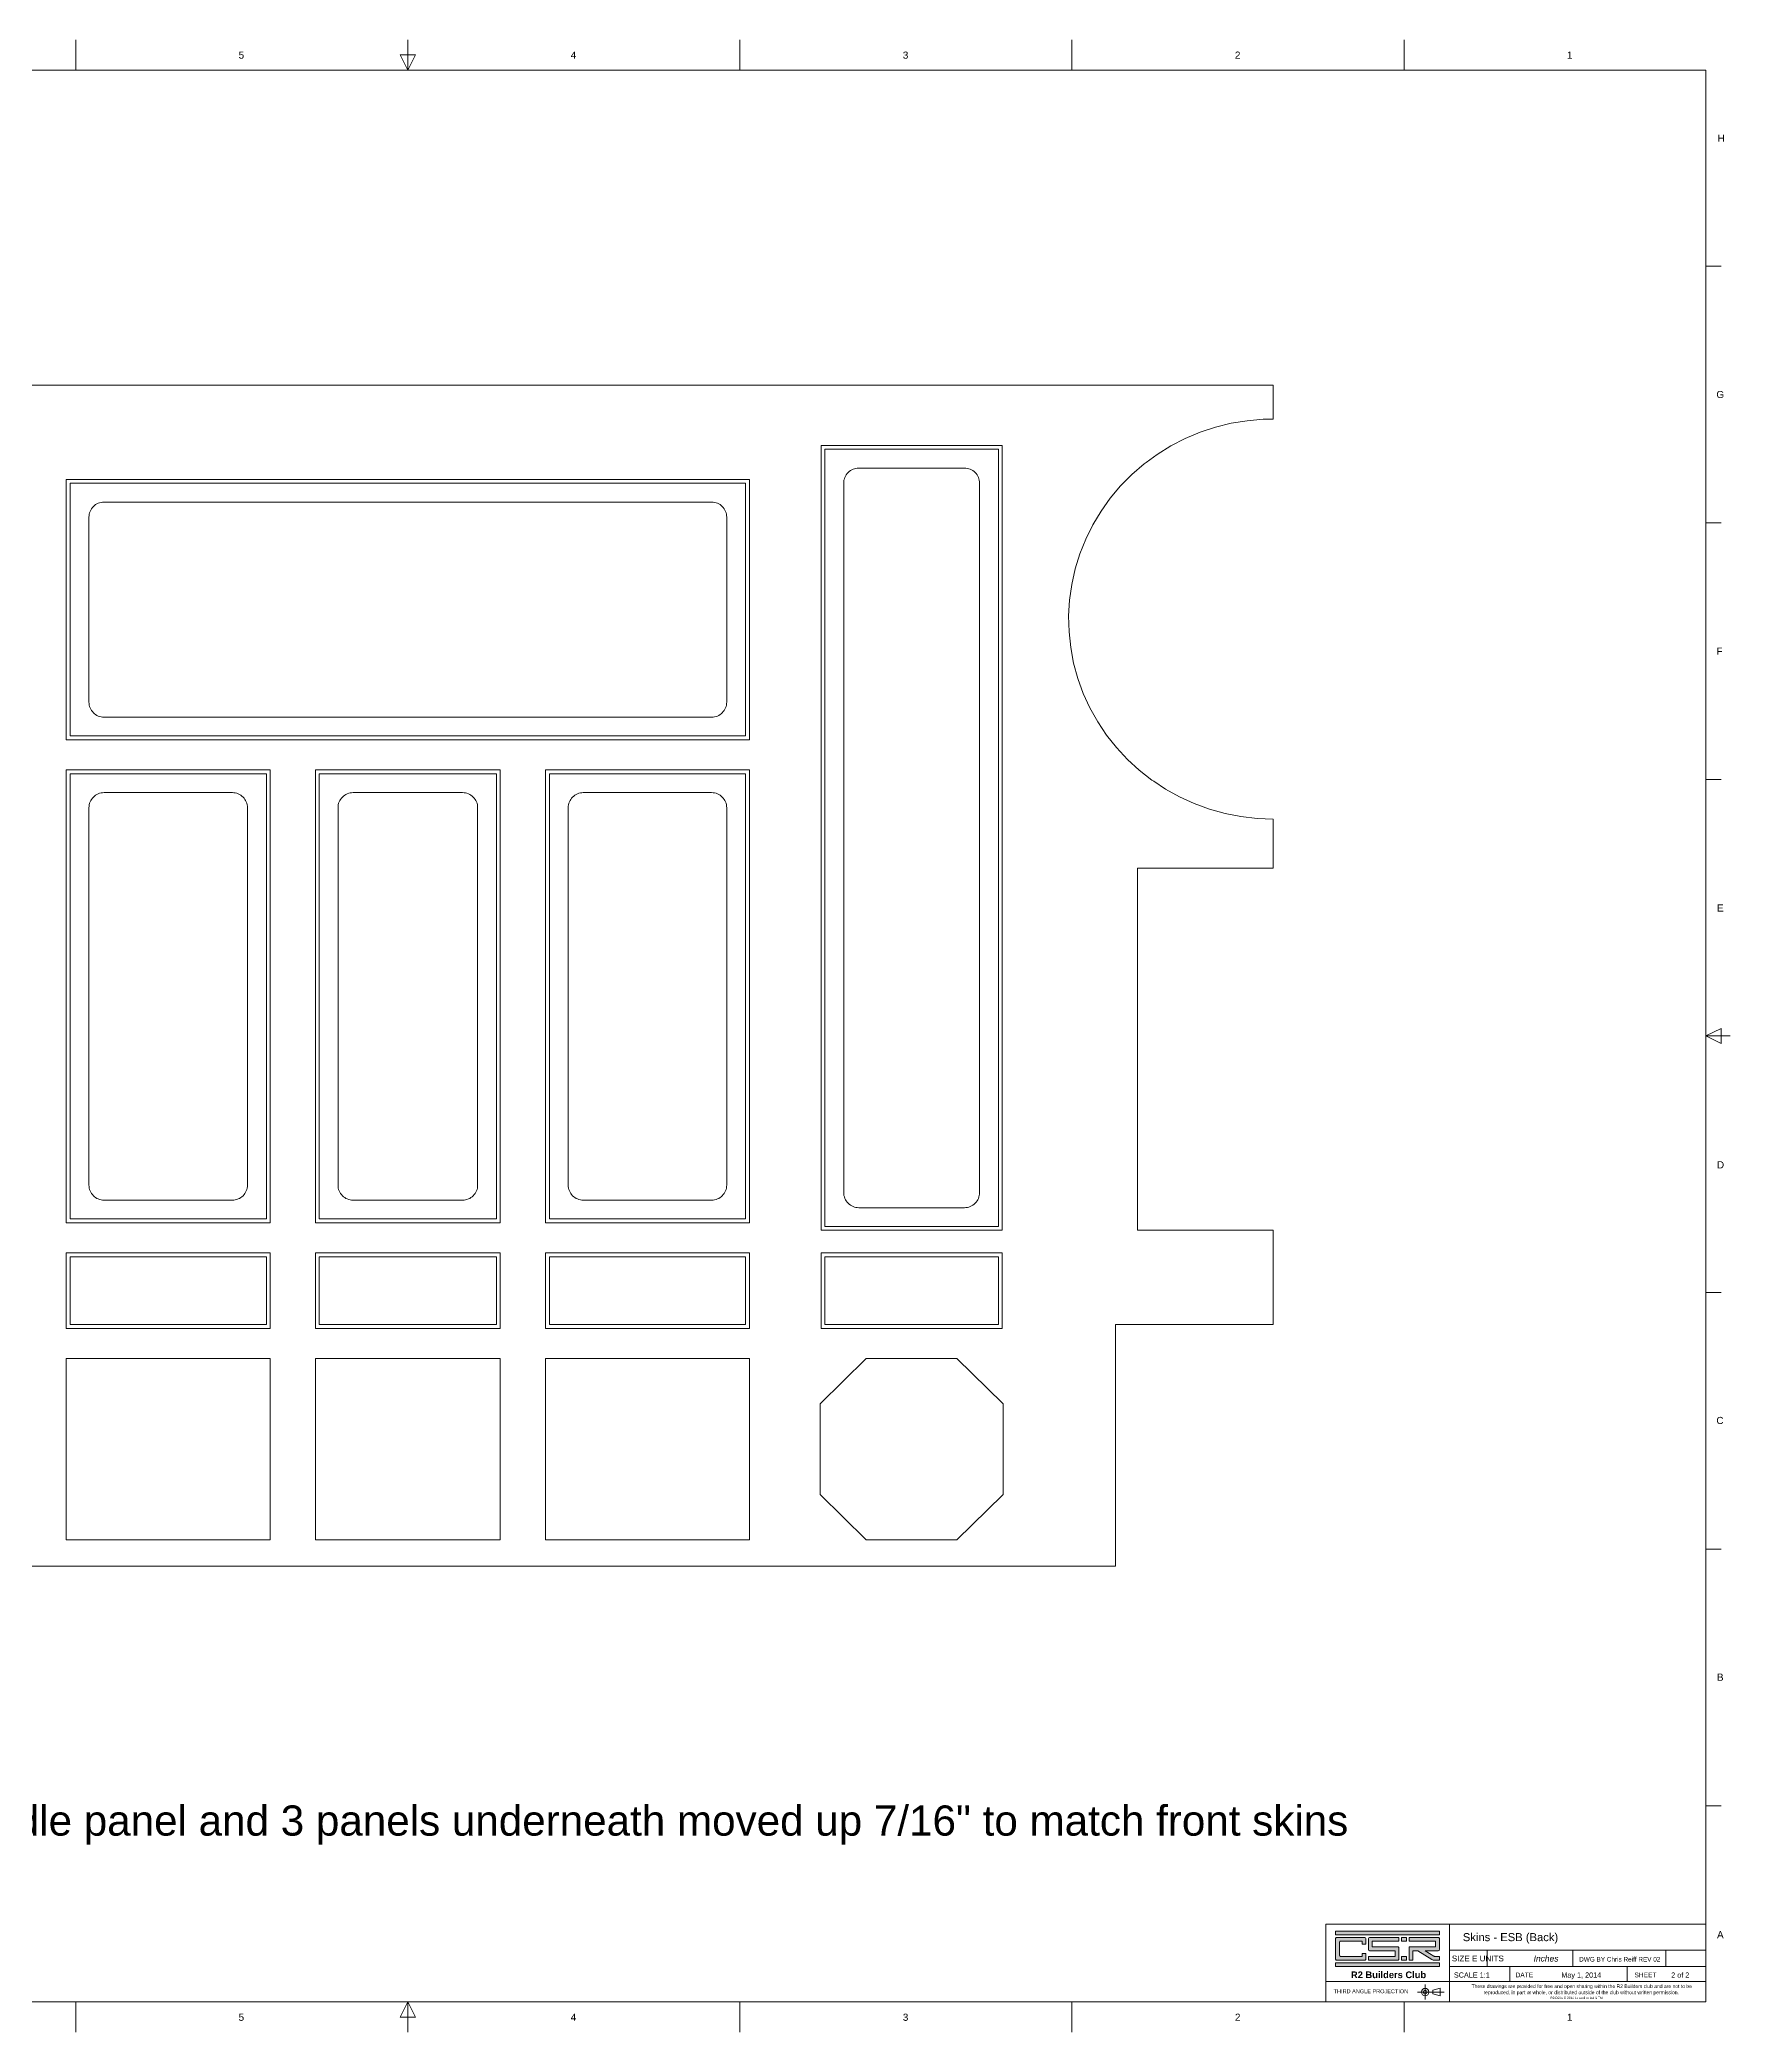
# Model space of a CAD drawing. Header units: millimetres. Extents: x 2076.8 to 2173.2, y 809.3 to 842.3.
# Drawn here: x 2145.23 to 2173.22, y 809.26 to 842.26 of the extents above; entities that cross this region are included whole.
import ezdxf

# ---------------------------------------------------------------- set-up
doc = ezdxf.new("R2010")
doc.units = ezdxf.units.MM
doc.layers.add('PDF5_Geometry', color=7, linetype='Continuous')
doc.layers.add('PDF5_Text', color=7, linetype='Continuous')
doc.layers.add('PDF5_Solid Fills', color=9, linetype='Continuous', true_color=0xc0c0c0)
doc.styles.add('PDF Arial', font='arial.ttf')
doc.styles.add('PDF Arial Bold', font='arialbd.ttf')
doc.styles.add('PDF Arial Italic', font='ariali.ttf')
doc.styles.get("Standard").update_dxf_attribs({"font": 'arial.ttf'})

msp = doc.modelspace()

# ---------------------------------------------------------------- hatches: boundary and pattern name
at = {"layer": 'PDF5_Solid Fills', "transparency": 33554559}
h = msp.add_hatch(color=256, dxfattribs=at)
h.paths.add_polyline_path([(2168.405, 810.345), (2168.405, 810.408), (2166.686, 810.408), (2166.686, 810.345)], flags=0)
h.paths.add_polyline_path([(2166.686, 810.869), (2168.405, 810.869), (2168.405, 810.932), (2166.686, 810.932)], flags=0)
h.paths.add_polyline_path([(2167.189, 810.467), (2167.189, 810.466), (2167.189, 810.465), (2167.189, 810.464), (2167.188, 810.464), (2167.188, 810.463), (2167.188, 810.462), (2167.188, 810.461), (2167.187, 810.46), (2167.187, 810.459), (2167.186, 810.458), (2167.186, 810.457), (2167.185, 810.457), (2167.185, 810.456), (2167.184, 810.455), (2167.183, 810.455), (2167.183, 810.454), (2167.182, 810.453), (2167.181, 810.453), (2167.18, 810.452), (2167.179, 810.452), (2167.179, 810.451), (2167.178, 810.451), (2167.177, 810.451), (2167.176, 810.45), (2167.175, 810.45), (2167.174, 810.45), (2167.173, 810.45), (2167.172, 810.45), (2167.171, 810.45), (2166.703, 810.45), (2166.702, 810.45), (2166.701, 810.45), (2166.7, 810.45), (2166.699, 810.45), (2166.698, 810.45), (2166.698, 810.451), (2166.697, 810.451), (2166.696, 810.451), (2166.695, 810.452), (2166.694, 810.452), (2166.693, 810.453), (2166.693, 810.453), (2166.692, 810.454), (2166.691, 810.455), (2166.69, 810.455), (2166.69, 810.456), (2166.689, 810.457), (2166.689, 810.457), (2166.688, 810.458), (2166.688, 810.459), (2166.687, 810.46), (2166.687, 810.461), (2166.687, 810.462), (2166.686, 810.463), (2166.686, 810.464), (2166.686, 810.464), (2166.686, 810.465), (2166.686, 810.466), (2166.686, 810.467), (2166.686, 810.81), (2166.686, 810.81), (2166.686, 810.811), (2166.686, 810.812), (2166.686, 810.813), (2166.686, 810.814), (2166.687, 810.815), (2166.687, 810.816), (2166.687, 810.817), (2166.688, 810.818), (2166.688, 810.819), (2166.689, 810.819), (2166.689, 810.82), (2166.69, 810.821), (2166.69, 810.822), (2166.691, 810.822), (2166.692, 810.823), (2166.693, 810.824), (2166.693, 810.824), (2166.694, 810.825), (2166.695, 810.825), (2166.696, 810.826), (2166.697, 810.826), (2166.698, 810.826), (2166.698, 810.827), (2166.699, 810.827), (2166.7, 810.827), (2166.701, 810.827), (2166.702, 810.827), (2166.703, 810.827), (2167.171, 810.827), (2167.172, 810.827), (2167.173, 810.827), (2167.174, 810.827), (2167.175, 810.827), (2167.176, 810.827), (2167.177, 810.826), (2167.178, 810.826), (2167.179, 810.826), (2167.179, 810.825), (2167.18, 810.825), (2167.181, 810.824), (2167.182, 810.824), (2167.183, 810.823), (2167.183, 810.822), (2167.184, 810.822), (2167.185, 810.821), (2167.185, 810.82), (2167.186, 810.819), (2167.186, 810.819), (2167.187, 810.818), (2167.187, 810.817), (2167.188, 810.816), (2167.188, 810.815), (2167.188, 810.814), (2167.188, 810.813), (2167.189, 810.812), (2167.189, 810.811), (2167.189, 810.81), (2167.189, 810.81), (2167.189, 810.717), (2167.126, 810.717), (2167.126, 810.76), (2167.126, 810.76), (2167.126, 810.76), (2167.126, 810.761), (2167.126, 810.761), (2167.126, 810.761), (2167.126, 810.761), (2167.126, 810.761), (2167.126, 810.762), (2167.125, 810.762), (2167.125, 810.762), (2167.125, 810.762), (2167.125, 810.763), (2167.125, 810.763), (2167.125, 810.763), (2167.125, 810.763), (2167.124, 810.763), (2167.124, 810.763), (2167.124, 810.763), (2167.124, 810.764), (2167.124, 810.764), (2167.123, 810.764), (2167.123, 810.764), (2167.123, 810.764), (2167.123, 810.764), (2167.122, 810.764), (2167.122, 810.764), (2167.122, 810.764), (2167.122, 810.764), (2167.122, 810.764), (2166.769, 810.764), (2166.768, 810.764), (2166.767, 810.764), (2166.766, 810.764), (2166.765, 810.764), (2166.764, 810.763), (2166.763, 810.763), (2166.762, 810.763), (2166.761, 810.762), (2166.76, 810.762), (2166.759, 810.761), (2166.758, 810.761), (2166.757, 810.76), (2166.756, 810.759), (2166.755, 810.759), (2166.754, 810.758), (2166.753, 810.757), (2166.753, 810.756), (2166.752, 810.755), (2166.751, 810.754), (2166.751, 810.753), (2166.75, 810.752), (2166.75, 810.751), (2166.75, 810.75), (2166.749, 810.749), (2166.749, 810.748), (2166.749, 810.747), (2166.749, 810.746), (2166.749, 810.744), (2166.748, 810.743), (2166.748, 810.534), (2166.749, 810.532), (2166.749, 810.531), (2166.749, 810.53), (2166.749, 810.529), (2166.749, 810.528), (2166.75, 810.527), (2166.75, 810.526), (2166.75, 810.525), (2166.751, 810.524), (2166.751, 810.523), (2166.752, 810.522), (2166.753, 810.521), (2166.753, 810.52), (2166.754, 810.519), (2166.755, 810.518), (2166.756, 810.518), (2166.757, 810.517), (2166.758, 810.516), (2166.759, 810.516), (2166.76, 810.515), (2166.761, 810.515), (2166.762, 810.514), (2166.763, 810.514), (2166.764, 810.513), (2166.765, 810.513), (2166.766, 810.513), (2166.767, 810.513), (2166.768, 810.513), (2166.769, 810.513), (2167.122, 810.513), (2167.122, 810.513), (2167.122, 810.513), (2167.122, 810.513), (2167.122, 810.513), (2167.123, 810.513), (2167.123, 810.513), (2167.123, 810.513), (2167.123, 810.513), (2167.124, 810.513), (2167.124, 810.513), (2167.124, 810.513), (2167.124, 810.514), (2167.124, 810.514), (2167.125, 810.514), (2167.125, 810.514), (2167.125, 810.514), (2167.125, 810.514), (2167.125, 810.515), (2167.125, 810.515), (2167.125, 810.515), (2167.126, 810.515), (2167.126, 810.515), (2167.126, 810.516), (2167.126, 810.516), (2167.126, 810.516), (2167.126, 810.516), (2167.126, 810.517), (2167.126, 810.517), (2167.126, 810.517), (2167.126, 810.56), (2167.189, 810.56)], flags=0)
h.paths.add_polyline_path([(2167.965, 810.45), (2167.965, 810.603), (2167.965, 810.603), (2167.965, 810.603), (2167.965, 810.603), (2167.965, 810.604), (2167.965, 810.604), (2167.965, 810.604), (2167.965, 810.604), (2167.965, 810.604), (2167.965, 810.605), (2167.965, 810.605), (2167.965, 810.605), (2167.966, 810.605), (2167.966, 810.605), (2167.966, 810.606), (2167.966, 810.606), (2167.966, 810.606), (2167.966, 810.606), (2167.967, 810.606), (2167.967, 810.606), (2167.967, 810.606), (2167.967, 810.607), (2167.967, 810.607), (2167.968, 810.607), (2167.968, 810.607), (2167.968, 810.607), (2167.968, 810.607), (2167.969, 810.607), (2167.969, 810.607), (2167.969, 810.607), (2168.049, 810.607), (2168.28, 810.462), (2168.281, 810.462), (2168.283, 810.461), (2168.284, 810.46), (2168.285, 810.459), (2168.287, 810.459), (2168.288, 810.458), (2168.29, 810.457), (2168.291, 810.456), (2168.293, 810.456), (2168.294, 810.455), (2168.296, 810.455), (2168.297, 810.454), (2168.299, 810.454), (2168.3, 810.453), (2168.302, 810.453), (2168.303, 810.452), (2168.305, 810.452), (2168.307, 810.452), (2168.308, 810.451), (2168.31, 810.451), (2168.311, 810.451), (2168.313, 810.45), (2168.315, 810.45), (2168.316, 810.45), (2168.318, 810.45), (2168.319, 810.45), (2168.321, 810.45), (2168.323, 810.45), (2168.324, 810.45), (2168.405, 810.45), (2168.405, 810.513), (2168.324, 810.513), (2168.324, 810.513), (2168.323, 810.513), (2168.323, 810.513), (2168.323, 810.513), (2168.322, 810.513), (2168.322, 810.513), (2168.321, 810.513), (2168.321, 810.513), (2168.321, 810.513), (2168.32, 810.513), (2168.32, 810.513), (2168.319, 810.513), (2168.319, 810.513), (2168.319, 810.513), (2168.318, 810.513), (2168.318, 810.514), (2168.318, 810.514), (2168.317, 810.514), (2168.317, 810.514), (2168.316, 810.514), (2168.316, 810.514), (2168.316, 810.514), (2168.315, 810.515), (2168.315, 810.515), (2168.315, 810.515), (2168.314, 810.515), (2168.314, 810.515), (2168.313, 810.516), (2168.313, 810.516), (2168.167, 810.607), (2168.387, 810.607), (2168.388, 810.607), (2168.389, 810.607), (2168.39, 810.607), (2168.391, 810.607), (2168.392, 810.608), (2168.393, 810.608), (2168.394, 810.608), (2168.395, 810.609), (2168.396, 810.609), (2168.396, 810.61), (2168.397, 810.61), (2168.398, 810.611), (2168.399, 810.611), (2168.4, 810.612), (2168.4, 810.612), (2168.401, 810.613), (2168.401, 810.614), (2168.402, 810.615), (2168.403, 810.616), (2168.403, 810.616), (2168.403, 810.617), (2168.404, 810.618), (2168.404, 810.619), (2168.404, 810.62), (2168.405, 810.621), (2168.405, 810.622), (2168.405, 810.623), (2168.405, 810.624), (2168.405, 810.625), (2168.405, 810.81), (2168.405, 810.81), (2168.405, 810.811), (2168.405, 810.812), (2168.405, 810.813), (2168.404, 810.814), (2168.404, 810.815), (2168.404, 810.816), (2168.403, 810.817), (2168.403, 810.818), (2168.403, 810.819), (2168.402, 810.819), (2168.401, 810.82), (2168.401, 810.821), (2168.4, 810.822), (2168.4, 810.822), (2168.399, 810.823), (2168.398, 810.824), (2168.397, 810.824), (2168.396, 810.825), (2168.396, 810.825), (2168.395, 810.826), (2168.394, 810.826), (2168.393, 810.826), (2168.392, 810.827), (2168.391, 810.827), (2168.39, 810.827), (2168.389, 810.827), (2168.388, 810.827), (2168.387, 810.827), (2167.902, 810.827), (2167.902, 810.764), (2168.338, 810.764), (2168.338, 810.764), (2168.338, 810.764), (2168.338, 810.764), (2168.339, 810.764), (2168.339, 810.764), (2168.339, 810.764), (2168.339, 810.764), (2168.34, 810.764), (2168.34, 810.764), (2168.34, 810.764), (2168.34, 810.763), (2168.34, 810.763), (2168.341, 810.763), (2168.341, 810.763), (2168.341, 810.763), (2168.341, 810.763), (2168.341, 810.763), (2168.341, 810.762), (2168.341, 810.762), (2168.342, 810.762), (2168.342, 810.762), (2168.342, 810.761), (2168.342, 810.761), (2168.342, 810.761), (2168.342, 810.761), (2168.342, 810.761), (2168.342, 810.76), (2168.342, 810.76), (2168.342, 810.76), (2168.342, 810.674), (2168.342, 810.674), (2168.342, 810.674), (2168.342, 810.674), (2168.342, 810.673), (2168.342, 810.673), (2168.342, 810.673), (2168.342, 810.673), (2168.342, 810.672), (2168.342, 810.672), (2168.341, 810.672), (2168.341, 810.672), (2168.341, 810.672), (2168.341, 810.671), (2168.341, 810.671), (2168.341, 810.671), (2168.341, 810.671), (2168.34, 810.671), (2168.34, 810.671), (2168.34, 810.671), (2168.34, 810.67), (2168.34, 810.67), (2168.339, 810.67), (2168.339, 810.67), (2168.339, 810.67), (2168.339, 810.67), (2168.338, 810.67), (2168.338, 810.67), (2168.338, 810.67), (2168.338, 810.67), (2167.919, 810.67), (2167.918, 810.67), (2167.918, 810.67), (2167.917, 810.67), (2167.916, 810.669), (2167.915, 810.669), (2167.914, 810.669), (2167.913, 810.669), (2167.912, 810.668), (2167.911, 810.668), (2167.91, 810.667), (2167.91, 810.667), (2167.909, 810.666), (2167.908, 810.666), (2167.907, 810.665), (2167.907, 810.664), (2167.906, 810.664), (2167.905, 810.663), (2167.905, 810.662), (2167.904, 810.661), (2167.904, 810.661), (2167.903, 810.66), (2167.903, 810.659), (2167.903, 810.658), (2167.902, 810.657), (2167.902, 810.656), (2167.902, 810.655), (2167.902, 810.654), (2167.902, 810.653), (2167.902, 810.652), (2167.902, 810.45)], flags=0)
h.paths.add_polyline_path([(2167.231, 810.625), (2167.231, 810.624), (2167.231, 810.623), (2167.231, 810.622), (2167.231, 810.621), (2167.231, 810.62), (2167.232, 810.619), (2167.232, 810.618), (2167.232, 810.617), (2167.233, 810.616), (2167.233, 810.616), (2167.234, 810.615), (2167.234, 810.614), (2167.235, 810.613), (2167.236, 810.612), (2167.236, 810.612), (2167.237, 810.611), (2167.238, 810.611), (2167.239, 810.61), (2167.239, 810.61), (2167.24, 810.609), (2167.241, 810.609), (2167.242, 810.608), (2167.243, 810.608), (2167.244, 810.608), (2167.245, 810.607), (2167.246, 810.607), (2167.247, 810.607), (2167.247, 810.607), (2167.248, 810.607), (2167.667, 810.607), (2167.667, 810.607), (2167.667, 810.607), (2167.667, 810.607), (2167.668, 810.607), (2167.668, 810.607), (2167.668, 810.607), (2167.668, 810.607), (2167.669, 810.607), (2167.669, 810.606), (2167.669, 810.606), (2167.669, 810.606), (2167.669, 810.606), (2167.67, 810.606), (2167.67, 810.606), (2167.67, 810.606), (2167.67, 810.605), (2167.67, 810.605), (2167.67, 810.605), (2167.67, 810.605), (2167.671, 810.605), (2167.671, 810.604), (2167.671, 810.604), (2167.671, 810.604), (2167.671, 810.604), (2167.671, 810.604), (2167.671, 810.603), (2167.671, 810.603), (2167.671, 810.603), (2167.671, 810.603), (2167.671, 810.517), (2167.671, 810.517), (2167.671, 810.517), (2167.671, 810.516), (2167.671, 810.516), (2167.671, 810.516), (2167.671, 810.516), (2167.671, 810.515), (2167.671, 810.515), (2167.671, 810.515), (2167.67, 810.515), (2167.67, 810.515), (2167.67, 810.514), (2167.67, 810.514), (2167.67, 810.514), (2167.67, 810.514), (2167.67, 810.514), (2167.669, 810.514), (2167.669, 810.513), (2167.669, 810.513), (2167.669, 810.513), (2167.669, 810.513), (2167.668, 810.513), (2167.668, 810.513), (2167.668, 810.513), (2167.668, 810.513), (2167.667, 810.513), (2167.667, 810.513), (2167.667, 810.513), (2167.667, 810.513), (2167.231, 810.513), (2167.231, 810.45), (2167.716, 810.45), (2167.717, 810.45), (2167.718, 810.45), (2167.719, 810.45), (2167.72, 810.45), (2167.721, 810.45), (2167.722, 810.451), (2167.723, 810.451), (2167.724, 810.451), (2167.725, 810.452), (2167.725, 810.452), (2167.726, 810.453), (2167.727, 810.453), (2167.728, 810.454), (2167.729, 810.455), (2167.729, 810.455), (2167.73, 810.456), (2167.73, 810.457), (2167.731, 810.457), (2167.732, 810.458), (2167.732, 810.459), (2167.732, 810.46), (2167.733, 810.461), (2167.733, 810.462), (2167.733, 810.463), (2167.734, 810.464), (2167.734, 810.464), (2167.734, 810.465), (2167.734, 810.466), (2167.734, 810.467), (2167.734, 810.652), (2167.734, 810.653), (2167.734, 810.654), (2167.734, 810.655), (2167.734, 810.656), (2167.733, 810.657), (2167.733, 810.658), (2167.733, 810.659), (2167.732, 810.66), (2167.732, 810.661), (2167.732, 810.661), (2167.731, 810.662), (2167.73, 810.663), (2167.73, 810.664), (2167.729, 810.664), (2167.729, 810.665), (2167.728, 810.666), (2167.727, 810.666), (2167.726, 810.667), (2167.725, 810.667), (2167.725, 810.668), (2167.724, 810.668), (2167.723, 810.669), (2167.722, 810.669), (2167.721, 810.669), (2167.72, 810.669), (2167.719, 810.67), (2167.718, 810.67), (2167.717, 810.67), (2167.716, 810.67), (2167.298, 810.67), (2167.298, 810.67), (2167.298, 810.67), (2167.297, 810.67), (2167.297, 810.67), (2167.297, 810.67), (2167.297, 810.67), (2167.296, 810.67), (2167.296, 810.67), (2167.296, 810.67), (2167.296, 810.671), (2167.296, 810.671), (2167.295, 810.671), (2167.295, 810.671), (2167.295, 810.671), (2167.295, 810.671), (2167.295, 810.671), (2167.295, 810.672), (2167.294, 810.672), (2167.294, 810.672), (2167.294, 810.672), (2167.294, 810.672), (2167.294, 810.673), (2167.294, 810.673), (2167.294, 810.673), (2167.294, 810.673), (2167.294, 810.674), (2167.294, 810.674), (2167.294, 810.674), (2167.294, 810.674), (2167.294, 810.76), (2167.294, 810.76), (2167.294, 810.76), (2167.294, 810.761), (2167.294, 810.761), (2167.294, 810.761), (2167.294, 810.761), (2167.294, 810.761), (2167.294, 810.762), (2167.294, 810.762), (2167.294, 810.762), (2167.294, 810.762), (2167.295, 810.763), (2167.295, 810.763), (2167.295, 810.763), (2167.295, 810.763), (2167.295, 810.763), (2167.295, 810.763), (2167.296, 810.763), (2167.296, 810.764), (2167.296, 810.764), (2167.296, 810.764), (2167.296, 810.764), (2167.297, 810.764), (2167.297, 810.764), (2167.297, 810.764), (2167.297, 810.764), (2167.298, 810.764), (2167.298, 810.764), (2167.298, 810.764), (2167.734, 810.764), (2167.734, 810.827), (2167.248, 810.827), (2167.247, 810.827), (2167.247, 810.827), (2167.246, 810.827), (2167.245, 810.827), (2167.244, 810.827), (2167.243, 810.826), (2167.242, 810.826), (2167.241, 810.826), (2167.24, 810.825), (2167.239, 810.825), (2167.239, 810.824), (2167.238, 810.824), (2167.237, 810.823), (2167.236, 810.822), (2167.236, 810.822), (2167.235, 810.821), (2167.234, 810.82), (2167.234, 810.819), (2167.233, 810.819), (2167.233, 810.818), (2167.232, 810.817), (2167.232, 810.816), (2167.232, 810.815), (2167.231, 810.814), (2167.231, 810.813), (2167.231, 810.812), (2167.231, 810.811), (2167.231, 810.81), (2167.231, 810.81)], flags=0)
h.paths.add_polyline_path([(2167.86, 810.513), (2167.776, 810.513), (2167.776, 810.45), (2167.86, 810.45)], flags=0)
h.paths.add_polyline_path([(2167.86, 810.827), (2167.776, 810.827), (2167.776, 810.764), (2167.86, 810.764)], flags=0)

# ---------------------------------------------------------------- linework, layer by layer
at = {"layer": 'PDF5_Geometry', "lineweight": 0}
for p, q in [((2145.664, 834.977), (2149.414, 834.977)), ((2145.664, 830.664), (2145.664, 834.977)), ((2156.914, 834.914), (2145.727, 834.914)), ((2145.727, 834.914), (2145.727, 830.727)), ((2149.414, 834.977), (2153.227, 834.977)), ((2153.227, 834.977), (2156.977, 834.977)), ((2156.914, 830.727), (2156.914, 834.914)), ((2156.977, 834.977), (2156.977, 830.664)), ((2146.289, 834.602), (2156.352, 834.602)), ((2146.039, 831.289), (2146.039, 834.352)), ((2156.602, 834.352), (2156.602, 831.289)), ((2156.352, 831.039), (2146.289, 831.039)), ((2149.414, 830.664), (2145.664, 830.664)), ((2145.727, 830.727), (2156.914, 830.727)), ((2153.227, 830.664), (2149.414, 830.664)), ((2156.977, 830.664), (2153.227, 830.664)), ((2145.664, 822.664), (2145.664, 830.164)), ((2145.664, 830.164), (2149.039, 830.164)), ((2148.977, 830.102), (2145.727, 830.102)), ((2145.727, 830.102), (2145.727, 822.727)), ((2148.977, 822.727), (2148.977, 830.102)), ((2149.039, 830.164), (2149.039, 822.664)), ((2149.789, 830.164), (2152.852, 830.164)), ((2149.789, 822.664), (2149.789, 830.164)), ((2152.789, 830.102), (2149.852, 830.102)), ((2149.852, 830.102), (2149.852, 822.727)), ((2152.789, 822.727), (2152.789, 830.102)), ((2152.852, 830.164), (2152.852, 822.664)), ((2153.602, 830.164), (2156.977, 830.164)), ((2153.602, 822.664), (2153.602, 830.164)), ((2156.914, 830.102), (2153.664, 830.102)), ((2153.664, 830.102), (2153.664, 822.727)), ((2156.914, 822.727), (2156.914, 830.102)), ((2156.977, 830.164), (2156.977, 822.664)), ((2146.289, 829.789), (2148.414, 829.789)), ((2150.414, 829.789), (2152.227, 829.789)), ((2154.227, 829.789), (2156.352, 829.789)), ((2146.039, 823.289), (2146.039, 829.539)), ((2148.664, 829.539), (2148.664, 823.289)), ((2150.164, 823.289), (2150.164, 829.539)), ((2152.477, 829.539), (2152.477, 823.289)), ((2153.977, 823.289), (2153.977, 829.539)), ((2156.602, 829.539), (2156.602, 823.289)), ((2148.414, 823.039), (2146.289, 823.039)), ((2152.227, 823.039), (2150.414, 823.039)), ((2156.352, 823.039), (2154.227, 823.039)), ((2145.727, 822.727), (2148.977, 822.727)), ((2149.852, 822.727), (2152.789, 822.727)), ((2153.664, 822.727), (2156.914, 822.727)), ((2149.039, 822.664), (2145.664, 822.664)), ((2152.852, 822.664), (2149.789, 822.664)), ((2156.977, 822.664), (2153.602, 822.664))]:
    msp.add_line(p, q, dxfattribs=at)
for points in [[(2145.82, 842.258), (2145.82, 841.758)], [(2151.32, 841.758), (2151.445, 842.008), (2151.195, 842.008), (2151.32, 841.758), (2151.32, 842.258)], [(2156.82, 842.258), (2156.82, 841.758)], [(2162.32, 842.258), (2162.32, 841.758)], [(2167.82, 842.258), (2167.82, 841.758)], [(2173.07, 838.508), (2172.82, 838.508)], [(2145.07, 816.977), (2149.414, 816.977), (2153.227, 816.977), (2157.563, 816.977), (2161.172, 816.977), (2163.039, 816.977), (2163.039, 820.664), (2163.039, 820.977), (2165.654, 820.977), (2165.654, 822.352), (2165.654, 822.539), (2163.404, 822.539), (2163.404, 828.539), (2165.654, 828.539), (2165.654, 829.352), (2165.385, 829.362), (2165.118, 829.393), (2164.855, 829.445), (2164.596, 829.517), (2164.345, 829.609), (2164.101, 829.72), (2163.867, 829.849), (2163.674, 829.977), (2163.644, 829.996), (2163.434, 830.16), (2163.238, 830.34), (2163.058, 830.534), (2162.893, 830.742), (2162.746, 830.962), (2162.617, 831.192), (2162.507, 831.432), (2162.417, 831.679), (2162.347, 831.933), (2162.299, 832.191), (2162.271, 832.453), (2162.264, 832.715), (2162.279, 832.977), (2162.315, 833.238), (2162.372, 833.494), (2162.45, 833.746), (2162.547, 833.99), (2162.665, 834.227), (2162.801, 834.453), (2162.955, 834.668), (2163.126, 834.871), (2163.313, 835.06), (2163.514, 835.234), (2163.547, 835.258), (2163.729, 835.391), (2163.956, 835.532), (2164.194, 835.654), (2164.441, 835.758), (2164.696, 835.842), (2164.956, 835.906), (2165.221, 835.95), (2165.489, 835.973), (2165.654, 835.977), (2165.654, 836.539), (2161.172, 836.539), (2157.563, 836.539), (2153.227, 836.539), (2149.414, 836.539), (2145.07, 836.539)], [(2173.07, 834.258), (2172.82, 834.258)], [(2173.07, 830.008), (2172.82, 830.008)], [(2172.82, 825.758), (2173.07, 825.633), (2173.07, 825.883), (2172.82, 825.758), (2173.22, 825.758)], [(2172.82, 821.508), (2173.07, 821.508)], [(2172.82, 817.258), (2173.07, 817.258)], [(2172.82, 813.008), (2173.07, 813.008)], [(2168.57, 811.047), (2168.57, 809.758)], [(2172.82, 810.615), (2168.57, 810.615)], [(2169.196, 810.615), (2169.196, 810.348)], [(2170.615, 810.615), (2170.615, 810.351)], [(2172.155, 810.615), (2172.155, 810.351)], [(2172.82, 810.348), (2168.57, 810.348)], [(2169.57, 810.098), (2169.57, 810.348)], [(2171.516, 810.098), (2171.516, 810.348)], [(2166.523, 810.098), (2172.82, 810.098)], [(2168.169, 809.796), (2168.169, 809.921), (2168.044, 809.921)], [(2168.169, 810.046), (2168.169, 809.921), (2168.294, 809.921), (2168.294, 809.952), (2168.419, 809.984), (2168.419, 809.921), (2168.419, 809.859), (2168.294, 809.89), (2168.294, 809.921), (2168.419, 809.921), (2168.482, 809.921)], [(2145.82, 809.258), (2145.82, 809.758)], [(2151.32, 809.758), (2151.195, 809.508), (2151.445, 809.508), (2151.32, 809.758), (2151.32, 809.258)], [(2156.82, 809.258), (2156.82, 809.758)], [(2162.32, 809.258), (2162.32, 809.758)], [(2167.82, 809.258), (2167.82, 809.758)]]:
    msp.add_lwpolyline(points, dxfattribs=at)
for points in [[(2129.82, 841.758), (2129.82, 809.758), (2172.82, 809.758), (2172.82, 841.758)], [(2158.164, 835.539), (2161.164, 835.539), (2161.164, 835.258), (2161.164, 829.977), (2161.164, 822.539), (2158.164, 822.539), (2158.164, 829.977), (2158.164, 835.258)], [(2158.227, 835.477), (2158.227, 822.602), (2161.102, 822.602), (2161.102, 835.477)], [(2149.039, 822.164), (2149.039, 820.914), (2145.664, 820.914), (2145.664, 822.164)], [(2145.727, 820.977), (2148.977, 820.977), (2148.977, 822.102), (2145.727, 822.102)], [(2152.852, 820.914), (2149.789, 820.914), (2149.789, 822.164), (2152.852, 822.164)], [(2149.852, 822.102), (2149.852, 820.977), (2152.789, 820.977), (2152.789, 822.102)], [(2156.977, 820.914), (2153.602, 820.914), (2153.602, 822.164), (2156.977, 822.164)], [(2153.664, 820.977), (2156.914, 820.977), (2156.914, 822.102), (2153.664, 822.102)], [(2161.164, 820.914), (2158.164, 820.914), (2158.164, 822.164), (2161.164, 822.164)], [(2158.227, 822.102), (2158.227, 820.977), (2161.102, 820.977), (2161.102, 822.102)], [(2149.039, 820.414), (2149.039, 817.414), (2145.664, 817.414), (2145.664, 820.414)], [(2149.789, 817.414), (2149.789, 820.414), (2152.852, 820.414), (2152.852, 817.414)], [(2153.602, 817.414), (2153.602, 820.414), (2156.977, 820.414), (2156.977, 817.414)], [(2161.18, 819.664), (2161.18, 818.164), (2161.172, 818.156), (2160.415, 817.414), (2158.913, 817.414), (2158.148, 818.164), (2158.148, 819.664), (2158.913, 820.414), (2160.415, 820.414), (2161.172, 819.672)], [(2172.82, 809.758), (2172.82, 811.047), (2166.523, 811.047), (2166.523, 809.758)], [(2166.686, 810.932), (2168.405, 810.932), (2168.405, 810.869), (2166.686, 810.869)], [(2167.86, 810.764), (2167.776, 810.764), (2167.776, 810.827), (2167.86, 810.827)], [(2167.86, 810.45), (2167.776, 810.45), (2167.776, 810.513), (2167.86, 810.513)], [(2166.686, 810.345), (2166.686, 810.408), (2168.405, 810.408), (2168.405, 810.345)]]:
    msp.add_lwpolyline(points, close=True, dxfattribs=at)
for points in [[(2160.539, 835.164, -0.414222), (2160.789, 834.914), (2160.789, 823.164, -0.414222), (2160.539, 822.914), (2158.789, 822.914, -0.414222), (2158.539, 823.164), (2158.539, 834.914, -0.414222), (2158.789, 835.164)], [(2166.769, 810.513, -0.414411), (2166.748, 810.534), (2166.748, 810.743, -0.414898), (2166.769, 810.764), (2167.122, 810.764, -0.411612), (2167.126, 810.76), (2167.126, 810.717), (2167.189, 810.717), (2167.189, 810.81, 0.413681), (2167.171, 810.827), (2166.703, 810.827, 0.414448), (2166.686, 810.81), (2166.686, 810.467, 0.415028), (2166.703, 810.45), (2167.171, 810.45, 0.414261), (2167.189, 810.467), (2167.189, 810.56), (2167.126, 810.56), (2167.126, 810.517, -0.414677), (2167.122, 810.513)], [(2167.231, 810.81, -0.413912), (2167.248, 810.827), (2167.734, 810.827), (2167.734, 810.764), (2167.298, 810.764, 0.413756), (2167.294, 810.76), (2167.294, 810.674, 0.414677), (2167.298, 810.67), (2167.716, 810.67, -0.414491), (2167.734, 810.652), (2167.734, 810.467, -0.414448), (2167.716, 810.45), (2167.231, 810.45), (2167.231, 810.513), (2167.667, 810.513, 0.413756), (2167.671, 810.517), (2167.671, 810.603, 0.417001), (2167.667, 810.607), (2167.248, 810.607, -0.413681), (2167.231, 810.625)], [(2168.338, 810.67, 0.414677), (2168.342, 810.674), (2168.342, 810.76, 0.413756), (2168.338, 810.764), (2167.902, 810.764), (2167.902, 810.827), (2168.387, 810.827, -0.414448), (2168.405, 810.81), (2168.405, 810.625, -0.415028), (2168.387, 810.607), (2168.167, 810.607), (2168.313, 810.516, 0.141319), (2168.324, 810.513), (2168.405, 810.513), (2168.405, 810.45), (2168.324, 810.45, -0.140711), (2168.28, 810.462), (2168.049, 810.607), (2167.969, 810.607, 0.414677), (2167.965, 810.603), (2167.965, 810.45), (2167.902, 810.45), (2167.902, 810.652, -0.414218), (2167.919, 810.67)]]:
    msp.add_lwpolyline(points, format="xyb", close=True, dxfattribs=at)
for radius in [0.0625, 0.0312]:
    msp.add_circle((2168.169, 809.921), radius, dxfattribs=at)
for centre, start, end in [((2146.289, 834.352), 89.9992, 180.0008), ((2156.352, 834.352), 359.9992, 90.0008), ((2146.289, 831.289), 179.9992, 270.0008), ((2156.352, 831.289), 269.9992, 0.0008), ((2146.289, 829.539), 89.9992, 180.0008), ((2148.414, 829.539), 359.9992, 90.0008), ((2150.414, 829.539), 89.9992, 180.0008), ((2152.227, 829.539), 359.9992, 90.0008), ((2154.227, 829.539), 89.9992, 180.0008), ((2156.352, 829.539), 359.9992, 90.0008), ((2146.289, 823.289), 179.9992, 270.0008), ((2148.414, 823.289), 269.9992, 0.0008), ((2150.414, 823.289), 179.9992, 270.0008), ((2152.227, 823.289), 269.9992, 0.0008), ((2154.227, 823.289), 179.9992, 270.0008), ((2156.352, 823.289), 269.9992, 0.0008)]:
    msp.add_arc(centre, 0.25, start, end, dxfattribs=at)

# ---------------------------------------------------------------- texts
msp.add_text('Oliver Steeples - Top middle panel and 3 panels underneath moved up 7/16" to match front skins', height=0.5).set_placement((2136.948, 812.513))
at = {"layer": 'PDF5_Text', "attachment_point": 7}
for s, insert, char_height, style in [('5', (2148.518, 841.944), 0.118, 'PDF Arial'), ('4', (2154.018, 841.946), 0.118, 'PDF Arial'), ('3', (2159.518, 841.944), 0.118, 'PDF Arial'), ('2', (2165.018, 841.946), 0.118, 'PDF Arial'), ('1', (2170.518, 841.946), 0.118, 'PDF Arial'), ('H', (2173.012, 840.569), 0.118, 'PDF Arial'), ('G', (2172.992, 836.323), 0.118, 'PDF Arial'), ('F', (2172.993, 832.072), 0.118, 'PDF Arial'), ('E', (2173.002, 827.819), 0.118, 'PDF Arial'), ('D', (2173.002, 823.565), 0.118, 'PDF Arial'), ('C', (2172.992, 819.329), 0.118, 'PDF Arial'), ('B', (2173.002, 815.078), 0.118, 'PDF Arial'), ('Skins - ESB (Back)', (2168.793, 810.725), 0.13302, 'PDF Arial'), ('A', (2173.003, 810.813), 0.118, 'PDF Arial'), ('SIZE E UNITS', (2168.611, 810.429), 0.09569, 'PDF Arial'), ('Inches', (2169.966, 810.426), 0.0997, 'PDF Arial Italic'), ('DWG BY Chris Reiff REV 02', (2170.72, 810.426), 0.07564, 'PDF Arial'), ('SCALE 1:1', (2168.645, 810.16), 0.086, 'PDF Arial'), ('DATE', (2169.666, 810.166), 0.0782, 'PDF Arial'), ('May 1, 2014', (2170.424, 810.135), 0.086, 'PDF Arial'), ('SHEET', (2171.636, 810.165), 0.0782, 'PDF Arial'), ('2 of 2', (2172.243, 810.159), 0.086, 'PDF Arial'), ('THIRD ANGLE PROJECTION', (2166.653, 809.901), 0.06577, 'PDF Arial'), ('These drawings are provided for free and open sharing within the R2 Builders club and are not to be', (2168.938, 809.971), 0.05903, 'PDF Arial'), ('reproduced, in part or whole, or distributed outside of the club without written permission.', (2169.136, 809.869), 0.05903, 'PDF Arial'), ('R2-D2 is © 2014 Lucasfilm Ltd & TM', (2170.243, 809.806), 0.03818, 'PDF Arial'), ('5', (2148.518, 809.444), 0.118, 'PDF Arial'), ('4', (2154.018, 809.446), 0.118, 'PDF Arial'), ('3', (2159.518, 809.444), 0.118, 'PDF Arial'), ('2', (2165.018, 809.446), 0.118, 'PDF Arial'), ('1', (2170.518, 809.446), 0.118, 'PDF Arial')]:
    msp.add_mtext(s, dxfattribs=dict(at, insert=insert, char_height=char_height, style=style))
at = {"layer": 'PDF5_Text', "color": 250, "true_color": 0x404040, "insert": (2166.94, 810.151), "char_height": 0.11069, "attachment_point": 7, "style": 'PDF Arial Bold'}
msp.add_mtext('R2 Builders Club', dxfattribs=at)

doc.saveas('drawing.dxf')
